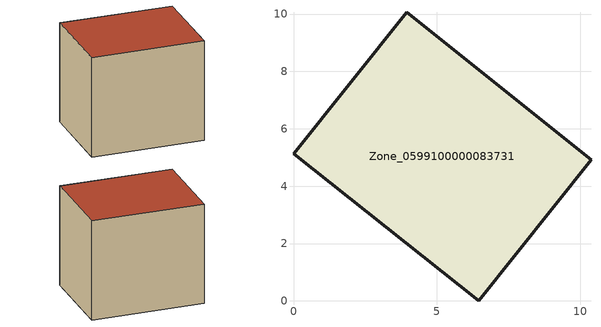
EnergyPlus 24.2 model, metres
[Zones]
Zone_0599100000083731
 floor ground (C_G): 10.37,4.92 6.45,0 0,5.13 3.94,10.07 z0.58
 wall outside (C_F): 10.37,4.92 3.94,10.07 0,5.13 6.45,0 10.37,4.92 z0.58:8.02
 roof outside (C_R): 6.45,0 10.37,4.92 3.94,10.07 0,5.13 z8.02
[BUILDING]
Pand.0599100000083731: North Axis=0; Terrain=City; Loads Convergence Tolerance Value=0.04; Temperature Convergence Tolerance Value=0.4; Solar Distribution=FullExterior; Maximum Number of Warmup Days=25; Minimum Number of Warmup Days=1
[Site:Location]
Rotterdam.The.Hague.AP_ZH_NLD Design_Conditions: Latitude=51.96; Longitude=4.45; Time Zone=1; Elevation=-4.5
[SITE:GROUNDTEMPERATURE:BUILDINGSURFACE]
18, 18, 18, 18, 18, 18, 18, 18, 18, 18, 18, 18
[MATERIAL] Thermal Absorptance=0.9; Solar Absorptance=0.7; Visible Absorptance=0.7
Name | Roughness | Thickness | Conductivity | Density | Specific Heat
G.TC.1965-1974 | MediumSmooth | 0.15 | 0.882353 | 540 | 1210
F.TC.1965-1974 | Rough | 0.3 | 0.697674 | 1920 | 840
R.TC.1965-1974 | MediumRough | 0.2 | 0.232558 | 1500 | 1000
[CONSTRUCTION]
C_G: G.TC.1965-1974
C_F: F.TC.1965-1974
C_R: R.TC.1965-1974
[ZONE]
Zone_0599100000083731: Type=1; Multiplier=1; Ceiling Height=Autocalculate; Volume=Autocalculate; Floor Area=autocalculate; Part of Total Floor Area=Yes
[ZONEINFILTRATION:DESIGNFLOWRATE]
Infil_Zone_0599100000083731: Zone or ZoneList or Space or SpaceList=Zone_0599100000083731; Schedule=AlwaysOn; Design Flow Rate Calculation Method=Flow/Area; Flow Rate per Floor Area=0.003; Constant Term Coefficient=1; Temperature Term Coefficient=0; Velocity Term Coefficient=0; Velocity Squared Term Coefficient=0
[HVACTEMPLATE:ZONE:IDEALLOADSAIRSYSTEM]
Zone_0599100000083731: Maximum Heating Supply Air Temperature=50; Minimum Cooling Supply Air Temperature=13; Maximum Heating Supply Air Humidity Ratio=0.0156; Minimum Cooling Supply Air Humidity Ratio=0.0077; Heating Limit=NoLimit; Cooling Limit=NoLimit; Dehumidification Control Type=ConstantSensibleHeatRatio; Cooling Sensible Heat Ratio=0.7; Dehumidification Setpoint=60; Humidification Control Type=None; Humidification Setpoint=30; Outdoor Air Method=None; Outdoor Air Flow Rate per Person=0.00944; Outdoor Air Flow Rate per Zone Floor Area=0; Outdoor Air Flow Rate per Zone=0; Demand Controlled Ventilation Type=None; Outdoor Air Economizer Type=NoEconomizer; Heat Recovery Type=None; Sensible Heat Recovery Effectiveness=0.7; Latent Heat Recovery Effectiveness=0.65
[ZONECONTROL:THERMOSTAT]
ThermostatControl_Zone_0599100000083731: Zone or ZoneList=Zone_0599100000083731; Control Type Schedule=DualSetpointControlType; Control 1=Thermostat_Zone_0599100000083731; Temperature Difference Between Cutout And Setpoint=0
[THERMOSTATSETPOINT:DUALSETPOINT]
Thermostat_Zone_0599100000083731: Heating Setpoint Temperature Schedule=HeatingSetpoint_Zone_0599100000083731; Cooling Setpoint Temperature Schedule=CoolingSetpoint_Zone_0599100000083731
[SCHEDULE:COMPACT]
HeatingSetpoint_Zone_0599100000083731: Through: 12/31, For: AllDays, Until: 24:00, 21
CoolingSetpoint_Zone_0599100000083731: Through: 12/31, For: AllDays, Until: 24:00, 24
DualSetpointControlType: Through: 12/31, For: AllDays, Until: 24:00, 4
AlwaysOn: Through: 12/31, For: AllDays, Until: 24:00, 1
